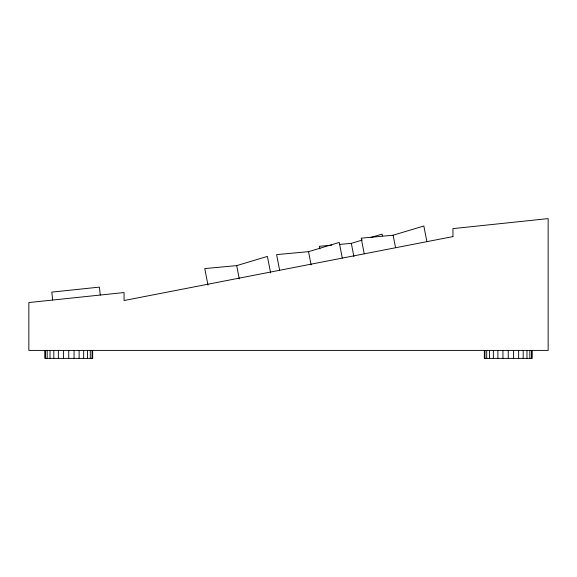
<?xml version="1.0" encoding="UTF-8"?>
<svg xmlns="http://www.w3.org/2000/svg" width="577" height="577" viewBox="0 0 577 577"><rect width="100%" height="100%" fill="white"/><g stroke="black" fill="none" stroke-linecap="round" stroke-linejoin="round"><path stroke-width="0.87" d="M207.972 285.11L204.763 268.579L236.693 265.622L267.403 256.404L270.62 272.935M279.643 270.281L276.599 254.616L308.536 251.659L339.247 242.441L342.291 258.099M339.795 244.41L351.328 243.343L362.414 240.01M370.946 237.45L382.039 234.118L382.378 235.863M364.238 253.837L361.195 238.171L393.132 235.214L423.843 225.996L426.886 241.655M331.811 245.146L319.391 246.3L319.903 248.911M393.132 235.214L395.526 247.547M351.328 243.343L353.896 256.556M308.536 251.659L311.104 264.872M236.693 265.622L239.26 278.842M100.254 295.049L99.417 287.115L51.815 292.113L52.651 300.047M532.196 350.412L532.196 358.389L484.334 358.389L484.334 350.412M531.597 350.412L531.597 358.389M529.823 350.412L529.823 358.389M526.974 350.412L526.974 358.389M523.188 350.412L523.188 358.389M518.644 350.412L518.644 358.389M513.588 350.412L513.588 358.389M508.265 350.412L508.265 358.389M502.935 350.412L502.935 358.389M497.879 350.412L497.879 358.389M493.342 350.412L493.342 358.389M489.556 350.412L489.556 358.389M486.699 350.412L486.699 358.389M484.932 350.412L484.932 358.389M92.666 350.412L92.666 358.389L44.804 358.389L44.804 350.412M92.068 350.412L92.068 358.389M90.3 350.412L90.3 358.389M87.444 350.412L87.444 358.389M83.658 350.412L83.658 358.389M79.121 350.412L79.121 358.389M74.065 350.412L74.065 358.389M68.735 350.412L68.735 358.389M63.412 350.412L63.412 358.389M58.356 350.412L58.356 358.389M53.812 350.412L53.812 358.389M50.026 350.412L50.026 358.389M47.177 350.412L47.177 358.389M45.403 350.412L45.403 358.389M452.945 236.592L124.055 300.523L124.055 292.546L28.85 302.55L28.85 350.412L548.15 350.412L548.15 218.611L452.945 228.615L452.945 236.592"/></g></svg>
